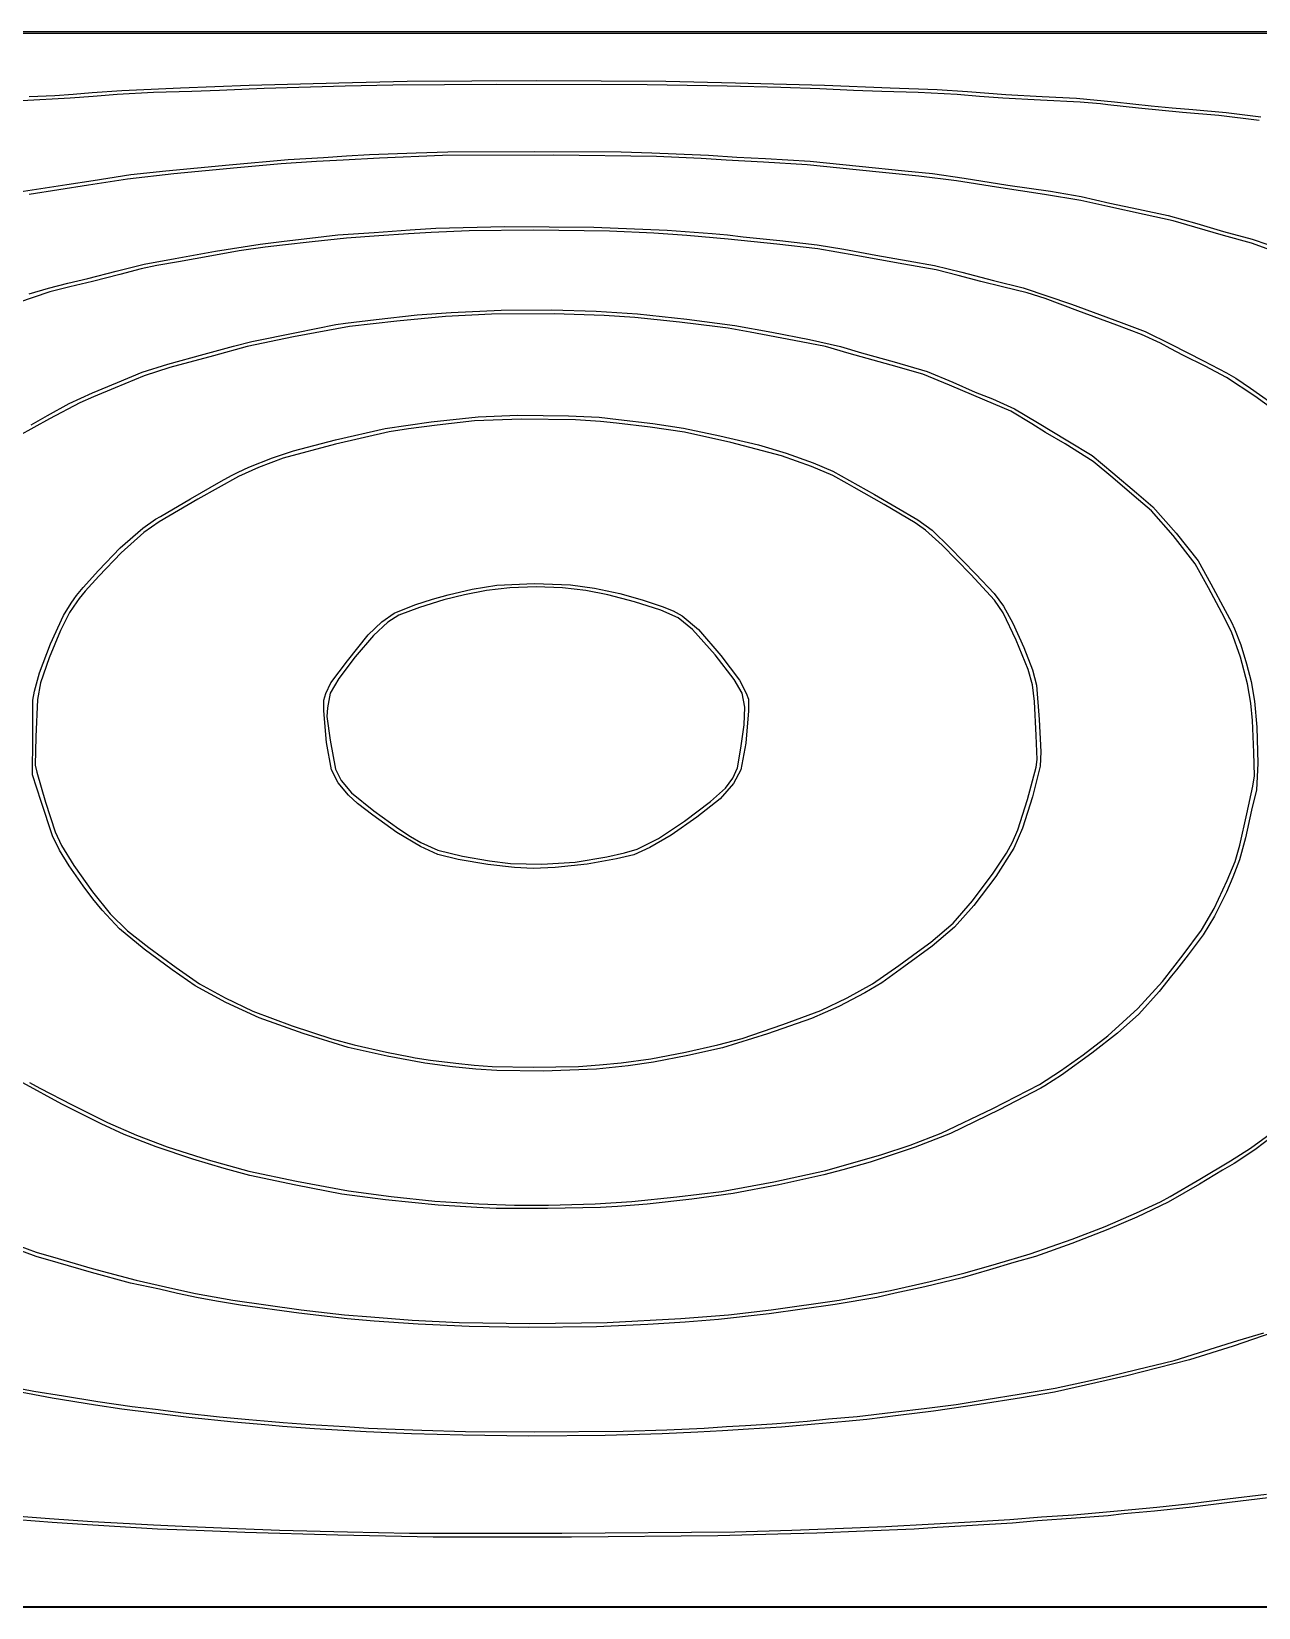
# Model space of a CAD drawing. Extents: x -92 to 302, y -47 to 344.
# Drawn here: x 42.5 to 194.6, y -47 to 148.4 of the extents above; entities that cross this region are included whole.
import ezdxf

# ---------------------------------------------------------------- set-up
doc = ezdxf.new("R2010")
doc.units = 0

msp = doc.modelspace()

# ---------------------------------------------------------------- linework, layer by layer
at = {"layer": 'Calque 1'}
for p, q in [((-91.664252, 148.373), (105.05875, 148.373)), ((105.12225, 148.119), (-91.410252, 148.119)), ((105.05875, 148.373), (301.78176, 148.373)), ((301.65476, 148.119), (105.12225, 148.119)), ((47.654752, 140.6263), (50.004252, 140.81424)), ((50.004252, 140.81424), (53.687252, 141.06955)), ((57.624272, 140.8097), (53.115772, 140.56207)), ((53.687252, 141.06955), (60.989626, 141.38814)), ((62.386773, 140.94775), (57.624272, 140.8097)), ((60.989626, 141.38814), (69.498626, 141.70462)), ((65.815773, 141.07445), (62.386773, 140.94775)), ((71.340273, 141.31898), (65.815773, 141.07445)), ((69.498626, 141.70462), (80.611253, 142.01676)), ((81.373273, 141.58513), (71.340273, 141.31898)), ((80.611253, 142.01676), (89.083148, 142.21499)), ((87.289731, 141.71335), (81.373273, 141.58513)), ((100.11673, 141.81185), (87.289731, 141.71335)), ((89.083148, 142.21499), (105.11719, 142.28279)), ((118.83827, 141.77085), (100.11673, 141.81185)), ((105.11719, 142.28279), (121.15629, 142.21479)), ((128.74427, 141.59459), (118.83827, 141.77085)), ((121.15629, 142.21479), (129.76025, 142.01847)), ((135.41177, 141.44478), (128.74427, 141.59459)), ((129.76025, 142.01847), (140.80926, 141.70387)), ((140.23778, 141.26077), (135.41177, 141.44478)), ((144.42878, 141.0741), (140.23778, 141.26077)), ((140.80926, 141.70387), (148.93726, 141.39124)), ((147.92128, 140.94355), (144.42878, 141.0741)), ((152.42978, 140.81152), (147.92128, 140.94355)), ((148.93726, 141.39124), (154.77926, 141.19301)), ((157.25578, 140.56214), (152.42978, 140.81152)), ((154.77926, 141.19301), (158.52576, 140.93522)), ((158.52576, 140.93522), (163.28826, 140.56716)), ((47.273772, 140.11361), (41.304772, 139.79759)), ((42.193752, 140.30386), (45.368752, 140.44363)), ((45.368752, 140.44363), (47.654752, 140.6263)), ((50.131272, 140.31236), (47.273772, 140.11361)), ((53.115772, 140.56207), (50.131272, 140.31236)), ((160.04978, 140.31586), (157.25578, 140.56214)), ((162.90728, 140.12016), (160.04978, 140.31586)), ((167.60628, 139.86333), (162.90728, 140.12016)), ((163.28826, 140.56716), (167.79676, 140.31082)), ((172.49578, 139.60724), (167.60628, 139.86333)), ((167.79676, 140.31082), (172.05126, 140.10989)), ((172.05126, 140.10989), (176.75026, 139.67191)), ((175.03578, 139.40717), (172.49578, 139.60724)), ((175.92478, 139.2865), (175.03578, 139.40717)), ((179.73478, 138.86061), (175.92478, 139.2865)), ((176.75026, 139.67191), (181.32226, 139.16625)), ((185.19578, 138.34099), (179.73478, 138.86061)), ((181.32226, 139.16625), (183.92576, 138.91108)), ((183.92576, 138.91108), (186.46576, 138.71572)), ((186.46576, 138.71572), (190.59326, 138.34057)), ((189.70428, 137.9498), (185.19578, 138.34099)), ((194.72078, 137.32876), (189.70428, 137.9498)), ((190.59326, 138.34057), (194.91126, 137.78613)), ((78.70625, 132.76302), (81.56375, 132.94962)), ((81.56375, 132.94962), (84.42125, 133.1301)), ((84.42125, 133.1301), (90.199751, 133.33148)), ((93.438254, 133.00411), (85.627753, 132.69513)), ((90.199751, 133.33148), (94.118963, 133.46226)), ((107.21775, 133.06011), (93.438254, 133.00411)), ((94.118963, 133.46226), (104.867707, 133.51696)), ((104.867707, 133.51696), (115.616997, 133.46146)), ((119.98125, 132.88818), (107.21775, 133.06011)), ((115.616997, 133.46146), (119.409747, 133.3306)), ((119.409747, 133.3306), (126.446287, 133.0625)), ((125.50575, 132.63007), (119.98125, 132.88818)), ((126.446287, 133.0625), (129.945627, 132.81868)), ((54.830249, 130.64614), (59.14825, 131.10276)), ((59.14825, 131.10276), (67.02225, 131.86076)), ((67.974753, 131.47362), (60.159551, 130.71977)), ((67.02225, 131.86076), (74.32475, 132.49439)), ((73.435753, 131.98154), (67.974753, 131.47362)), ((77.817253, 132.24394), (73.435753, 131.98154)), ((74.32475, 132.49439), (78.70625, 132.76302)), ((81.119253, 132.43368), (77.817253, 132.24394)), ((85.627753, 132.69513), (81.119253, 132.43368)), ((128.61725, 132.43776), (125.50575, 132.63007)), ((133.25275, 132.18476), (128.61725, 132.43776)), ((129.945627, 132.81868), (133.513587, 132.62747)), ((138.65026, 131.86614), (133.25275, 132.18476)), ((133.513587, 132.62747), (139.031257, 132.29836)), ((144.74626, 131.23817), (138.65026, 131.86614)), ((139.031257, 132.29836), (145.127257, 131.67243)), ((152.49326, 130.4615), (144.74626, 131.23817)), ((145.127257, 131.67243), (150.778757, 131.10043)), ((150.778757, 131.10043), (154.207757, 130.7716)), ((40.987249, 128.49198), (46.892749, 129.39821)), ((49.559752, 129.33132), (42.193752, 128.18692)), ((46.892749, 129.39821), (50.131249, 129.91212)), ((54.381051, 130.09249), (49.559752, 129.33132)), ((50.131249, 129.91212), (51.972749, 130.21219)), ((51.972749, 130.21219), (54.830249, 130.64614)), ((60.159551, 130.71977), (54.381051, 130.09249)), ((157.19226, 129.88043), (152.49326, 130.4615)), ((154.207757, 130.7716), (158.144757, 130.2113)), ((162.14526, 129.07438), (157.19226, 129.88043)), ((158.144757, 130.2113), (163.542257, 129.33915)), ((168.08622, 128.18616), (162.14526, 129.07438)), ((163.542257, 129.33915), (168.812757, 128.56557)), ((172.59472, 127.42344), (168.08622, 128.18616)), ((168.812757, 128.56557), (172.622757, 127.9118)), ((175.92476, 126.66758), (172.59472, 127.42344)), ((172.622757, 127.9118), (176.178757, 127.10073)), ((176.178757, 127.10073), (179.734757, 126.33616)), ((180.43326, 125.70291), (175.92476, 126.66758)), ((179.734757, 126.33616), (183.417757, 125.5564)), ((184.05276, 124.92281), (180.43326, 125.70291)), ((183.417757, 125.5564), (186.973757, 124.55974)), ((76.991777, 122.77058), (80.484277, 123.15675)), ((80.484277, 123.15675), (84.992777, 123.48038)), ((84.992777, 123.48038), (89.437777, 123.79793)), ((89.246963, 123.29195), (85.563963, 123.04137)), ((92.040964, 123.47262), (89.246963, 123.29195)), ((89.437777, 123.79793), (92.612778, 123.99007)), ((96.739964, 123.66788), (92.040964, 123.47262)), ((92.612778, 123.99007), (101.121774, 124.1949)), ((104.74096, 123.73648), (96.739964, 123.66788)), ((101.121774, 124.1949), (112.234274, 124.1309)), ((114.13896, 123.60936), (104.74096, 123.73648)), ((112.234274, 124.1309), (121.314774, 123.73743)), ((119.66346, 123.36124), (114.13896, 123.60936)), ((123.72746, 123.09718), (119.66346, 123.36124)), ((121.314774, 123.73743), (126.902774, 123.34788)), ((128.87096, 122.64331), (123.72746, 123.09718)), ((126.902774, 123.34788), (128.807774, 123.15976)), ((128.807774, 123.15976), (130.712774, 122.91997)), ((186.71976, 124.1102), (184.05276, 124.92281)), ((190.27576, 123.101), (186.71976, 124.1102)), ((186.973757, 124.55974), (190.275757, 123.60292)), ((190.275757, 123.60292), (193.831757, 122.63062)), ((193.76891, 122.14626), (190.27576, 123.101)), ((60.309367, 120.23825), (65.325868, 121.13779)), ((68.228463, 121.18053), (64.862963, 120.55468)), ((65.325868, 121.13779), (70.832277, 122.0274)), ((71.466963, 121.63691), (68.228463, 121.18053)), ((70.832277, 122.0274), (73.816777, 122.40096)), ((73.625963, 121.89063), (71.466963, 121.63691)), ((77.308963, 122.32416), (73.625963, 121.89063)), ((73.816777, 122.40096), (76.991777, 122.77058)), ((81.563463, 122.77626), (77.308963, 122.32416)), ((85.563963, 123.04137), (81.563463, 122.77626)), ((134.90346, 122.0219), (128.87096, 122.64331)), ((130.712774, 122.91997), (135.284774, 122.46206)), ((139.98347, 121.45823), (134.90346, 122.0219)), ((135.284774, 122.46206), (139.920284, 121.9536)), ((139.920284, 121.9536), (143.222284, 121.39617)), ((144.68247, 120.62096), (139.98347, 121.45823)), ((143.222284, 121.39617), (147.184644, 120.63696)), ((198.97591, 120.2397), (193.76891, 122.14626)), ((193.831757, 122.63062), (197.705257, 121.29902)), ((52.988776, 118.65911), (56.481276, 119.52537)), ((58.016797, 119.36048), (56.111797, 118.96252)), ((56.481276, 119.52537), (60.309367, 120.23825)), ((60.735463, 119.80977), (58.016797, 119.36048)), ((64.862963, 120.55468), (60.735463, 119.80977)), ((150.65147, 119.53709), (144.68247, 120.62096)), ((147.184644, 120.63696), (151.185144, 119.93516)), ((154.65197, 118.83446), (150.65147, 119.53709)), ((151.185144, 119.93516), (154.461784, 119.35451)), ((154.461784, 119.35451), (157.827284, 118.52999)), ((47.019776, 117.19509), (49.496276, 117.7733)), ((50.067462, 117.40145), (47.23421, 116.74975)), ((49.496276, 117.7733), (52.988776, 118.65911)), ((53.432962, 118.27263), (50.067462, 117.40145)), ((56.111797, 118.96252), (53.432962, 118.27263)), ((157.38247, 118.14508), (154.65197, 118.83446)), ((160.17647, 117.38279), (157.38247, 118.14508)), ((157.827284, 118.52999), (161.764284, 117.51608)), ((162.88757, 116.7429), (160.17647, 117.38279)), ((161.764284, 117.51608), (165.447284, 116.60406)), ((44.75771, 116.11856), (38.827962, 114.08779)), ((42.191069, 115.85233), (44.604069, 116.56839)), ((44.604069, 116.56839), (47.019776, 117.19509)), ((47.23421, 116.74975), (44.75771, 116.11856)), ((165.92167, 115.97944), (162.88757, 116.7429)), ((165.447284, 116.60406), (171.416284, 114.56154)), ((168.16357, 115.26271), (165.92167, 115.97944)), ((172.24147, 113.73697), (168.16357, 115.26271)), ((90.32675, 113.25248), (94.51775, 113.5684)), ((99.534304, 113.33544), (93.819304, 113.05796)), ((94.51775, 113.5684), (100.740746, 113.82796)), ((107.2813, 113.40244), (99.534304, 113.33544)), ((100.740746, 113.82796), (107.027246, 113.88696)), ((107.027246, 113.88696), (112.488246, 113.69362)), ((113.5043, 113.195), (107.2813, 113.40244)), ((112.488246, 113.69362), (117.631746, 113.375)), ((117.631746, 113.375), (123.727746, 112.73627)), ((171.416284, 114.56154), (177.575784, 112.30938)), ((177.06747, 111.97039), (172.24147, 113.73697)), ((81.915657, 111.79408), (74.994157, 110.52652)), ((75.340749, 111.08235), (80.230249, 112.04061)), ((80.230249, 112.04061), (81.436749, 112.23939)), ((81.436749, 112.23939), (85.246749, 112.68857)), ((87.786803, 112.49064), (81.915657, 111.79408)), ((85.246749, 112.68857), (90.32675, 113.25248)), ((93.819304, 113.05796), (87.786803, 112.49064)), ((117.3143, 112.93339), (113.5043, 113.195)), ((122.8388, 112.35552), (117.3143, 112.93339)), ((127.5378, 111.78384), (122.8388, 112.35552)), ((123.727746, 112.73627), (129.696746, 111.9273)), ((128.8713, 111.58827), (127.5378, 111.78384)), ((131.6018, 111.09538), (128.8713, 111.58827)), ((129.696746, 111.9273), (134.268746, 111.10652)), ((180.11547, 110.83511), (177.06747, 111.97039)), ((177.575784, 112.30938), (180.560284, 111.18572)), ((67.530249, 109.37888), (69.816249, 109.9431)), ((74.994157, 110.52652), (69.244803, 109.32634)), ((69.816249, 109.9431), (75.340749, 111.08235)), ((137.05905, 110.08743), (131.6018, 111.09538)), ((134.268746, 111.10652), (138.967756, 110.21285)), ((140.93255, 109.31905), (137.05905, 110.08743)), ((138.967756, 110.21285), (142.777756, 109.32445)), ((182.46497, 109.75926), (180.11547, 110.83511)), ((180.560284, 111.18572), (183.735284, 109.63906)), ((183.67147, 109.10304), (182.46497, 109.75926)), ((183.735284, 109.63906), (187.799284, 107.55192)), ((59.402249, 107.1554), (63.910749, 108.37996)), ((65.053803, 108.18559), (59.656303, 106.71791)), ((63.910749, 108.37996), (67.530249, 109.37888)), ((69.244803, 109.32634), (65.053803, 108.18559)), ((143.85731, 108.47852), (140.93255, 109.31905)), ((142.777756, 109.32445), (145.381256, 108.5571)), ((149.06431, 107.03228), (143.85731, 108.47852)), ((145.381256, 108.5571), (149.445256, 107.42776)), ((185.32247, 108.22894), (183.67147, 109.10304)), ((187.98947, 106.90018), (185.32247, 108.22894)), ((187.799284, 107.55192), (190.656784, 106.0814)), ((56.481302, 105.70829), (52.861802, 104.20721)), ((53.179248, 104.87318), (56.227248, 106.13874)), ((56.227248, 106.13874), (59.402249, 107.1554)), ((59.656303, 106.71791), (56.481302, 105.70829)), ((153.00131, 105.88936), (149.06431, 107.03228)), ((149.445256, 107.42776), (153.530626, 106.22652)), ((156.30331, 104.52717), (153.00131, 105.88936)), ((153.530626, 106.22652), (156.705626, 104.89694)), ((190.65647, 105.50671), (187.98947, 106.90018)), ((194.14897, 103.184), (190.65647, 105.50671)), ((190.656784, 106.0814), (191.799784, 105.41484)), ((47.146748, 102.25199), (50.067748, 103.57553)), ((50.067748, 103.57553), (53.179248, 104.87318)), ((52.861802, 104.20721), (50.194802, 103.10005)), ((160.68481, 102.69227), (156.30331, 104.52717)), ((156.705626, 104.89694), (159.478256, 103.69103)), ((159.478256, 103.69103), (161.637256, 102.8409)), ((191.799784, 105.41484), (193.615274, 104.15349)), ((193.615274, 104.15349), (197.393874, 101.52223)), ((44.479748, 100.79161), (47.146748, 102.25199)), ((48.480302, 102.36836), (44.733802, 100.37303)), ((50.194802, 103.10005), (48.480302, 102.36836)), ((163.89774, 101.30403), (160.68481, 102.69227)), ((161.637256, 102.8409), (164.365996, 101.61243)), ((164.365996, 101.61243), (167.211206, 99.89966)), ((196.56197, 101.44999), (194.14897, 103.184)), ((44.733802, 100.37303), (40.860302, 98.21578)), ((42.447748, 99.63787), (44.479748, 100.79161)), ((86.326329, 99.16282), (92.04133, 99.98456)), ((92.04133, 99.98456), (97.88333, 100.60932)), ((97.438754, 100.11566), (92.803254, 99.5998)), ((103.21725, 100.32543), (97.438754, 100.11566)), ((97.88333, 100.60932), (102.772826, 100.8223)), ((102.772826, 100.8223), (109.059326, 100.7589)), ((109.94825, 100.25433), (103.21725, 100.32543)), ((109.059326, 100.7589), (112.869326, 100.55572)), ((113.05975, 100.05016), (109.94825, 100.25433)), ((112.869326, 100.55572), (115.282326, 100.29925)), ((115.02825, 99.85071), (113.05975, 100.05016)), ((119.21925, 99.33875), (115.02825, 99.85071)), ((115.282326, 100.29925), (119.536826, 99.7867)), ((119.536826, 99.7867), (123.346826, 99.2157)), ((166.50124, 99.76359), (163.89774, 101.30403)), ((168.2016, 98.65714), (166.50124, 99.76359)), ((167.211206, 99.89966), (171.000726, 97.62765)), ((74.965238, 96.42269), (80.172238, 97.75649)), ((86.834253, 98.7579), (80.166753, 97.24939)), ((80.172238, 97.75649), (86.326329, 99.16282)), ((89.247253, 99.14997), (86.834253, 98.7579)), ((92.803254, 99.5998), (89.247253, 99.14997)), ((123.47064, 98.70439), (119.21925, 99.33875)), ((123.346826, 99.2157), (127.855326, 98.25776)), ((129.18564, 97.4496), (123.47064, 98.70439)), ((127.855326, 98.25776), (132.617826, 97.12948)), ((170.63865, 97.28108), (168.2016, 98.65714)), ((72.356329, 95.52158), (74.965238, 96.42269)), ((80.166753, 97.24939), (73.689753, 95.47529)), ((135.47525, 95.7926), (129.18564, 97.4496)), ((132.617826, 97.12948), (136.052726, 96.13105)), ((139.22176, 94.45545), (135.47525, 95.7926)), ((136.052726, 96.13105), (139.398376, 94.91649)), ((174.10735, 95.09738), (170.63865, 97.28108)), ((171.000726, 97.62765), (173.997506, 95.82792)), ((173.997506, 95.82792), (176.559756, 93.69609)), ((67.276329, 93.33079), (68.101829, 93.76232)), ((68.101829, 93.76232), (69.435329, 94.37667)), ((70.641753, 94.33567), (68.165253, 93.22026)), ((69.435329, 94.37667), (72.356329, 95.52158)), ((73.689753, 95.47529), (70.641753, 94.33567)), ((141.85502, 93.33197), (139.22176, 94.45545)), ((139.398376, 94.91649), (141.835066, 93.88539)), ((141.835066, 93.88539), (146.998416, 91.00588)), ((176.55981, 93.05309), (174.10735, 95.09738)), ((62.196329, 90.46354), (66.006329, 92.64727)), ((68.165253, 93.22026), (63.136315, 90.43208)), ((66.006329, 92.64727), (67.276329, 93.33079)), ((143.61425, 92.3686), (141.85502, 93.33197)), ((144.49706, 91.858), (143.61425, 92.3686)), ((148.19883, 89.74891), (144.49706, 91.858)), ((176.559756, 93.69609), (179.504256, 91.18723)), ((179.22681, 90.76648), (176.55981, 93.05309)), ((63.136315, 90.43208), (58.310315, 87.59664)), ((58.490446, 88.28407), (62.196329, 90.46354)), ((146.998416, 91.00588), (152.366336, 87.85897)), ((181.34811, 88.97519), (179.22681, 90.76648)), ((179.504256, 91.18723), (181.524456, 89.47767)), ((56.312698, 86.81952), (57.877316, 87.921)), ((57.877316, 87.921), (58.490446, 88.28407)), ((152.05876, 87.46291), (148.19883, 89.74891)), ((184.05672, 85.89334), (181.34811, 88.97519)), ((181.524456, 89.47767), (184.428536, 86.20648)), ((53.491586, 84.37477), (56.312698, 86.81952)), ((56.417752, 86.28832), (53.618381, 83.74047)), ((58.310315, 87.59664), (56.417752, 86.28832)), ((152.34224, 87.286), (152.05876, 87.46291)), ((153.34824, 86.58415), (152.34224, 87.286)), ((152.366336, 87.85897), (154.144336, 86.58652)), ((155.41807, 84.7109), (153.34824, 86.58415)), ((154.144336, 86.58652), (156.364146, 84.43662)), ((184.428536, 86.20648), (187.129296, 82.7569)), ((50.806793, 81.571), (53.491586, 84.37477)), ((158.93751, 81.09135), (155.41807, 84.7109)), ((156.364146, 84.43662), (159.557796, 81.12654)), ((186.76893, 82.40084), (184.05672, 85.89334)), ((53.618381, 83.74047), (50.824381, 80.86918)), ((188.40997, 79.43686), (186.76893, 82.40084)), ((187.129296, 82.7569), (188.700626, 79.8994)), ((48.907036, 79.46472), (50.806793, 81.571)), ((50.824381, 80.86918), (49.147002, 79.00816)), ((161.89607, 77.88174), (158.93751, 81.09135)), ((159.557796, 81.12654), (161.850656, 78.7086)), ((47.781828, 78.07009), (48.067578, 78.4795)), ((48.067578, 78.4795), (48.907036, 79.46472)), ((49.147002, 79.00816), (48.416752, 78.08522)), ((92.192971, 78.01804), (94.161471, 78.57464)), ((96.168724, 78.5727), (93.628724, 77.93211)), ((94.161471, 78.57464), (97.123448, 79.27038)), ((98.899224, 79.08501), (96.168724, 78.5727)), ((97.123448, 79.27038), (100.171446, 79.73654)), ((101.80692, 79.40668), (98.899224, 79.08501)), ((100.171446, 79.73654), (104.868226, 79.95714)), ((105.05872, 79.539), (101.80692, 79.40668)), ((104.868226, 79.95714), (109.313226, 79.80445)), ((108.31053, 79.40668), (105.05872, 79.539)), ((111.21822, 79.08501), (108.31053, 79.40668)), ((109.313226, 79.80445), (112.278886, 79.39732)), ((113.94872, 78.57291), (111.21822, 79.08501)), ((112.278886, 79.39732), (115.451666, 78.7049)), ((117.25072, 77.69496), (113.94872, 78.57291)), ((115.451666, 78.7049), (118.201006, 77.93765)), ((161.850656, 78.7086), (163.012856, 77.15834)), ((190.07383, 76.32536), (188.40997, 79.43686)), ((188.700626, 79.8994), (190.488416, 76.59412)), ((47.227704, 76.37993), (46.078289, 74.11744)), ((46.461723, 76.00865), (47.40564, 77.5313)), ((48.118959, 77.68279), (47.227704, 76.37993)), ((47.40564, 77.5313), (47.781828, 78.07009)), ((48.416752, 78.08522), (48.118959, 77.68279)), ((85.92777, 75.20711), (87.461309, 76.29038)), ((87.461309, 76.29038), (90.041687, 77.31126)), ((90.580724, 76.97482), (88.038854, 76.04508)), ((90.041687, 77.31126), (92.192971, 78.01804)), ((93.628724, 77.93211), (90.580724, 76.97482)), ((120.51271, 76.64539), (117.25072, 77.69496)), ((118.201006, 77.93765), (120.707016, 77.10199)), ((122.65891, 75.71776), (120.51271, 76.64539)), ((120.707016, 77.10199), (122.068476, 76.555795)), ((122.068476, 76.555795), (123.183516, 75.94309)), ((162.96229, 76.32939), (161.89607, 77.88174)), ((164.58821, 72.935), (162.96229, 76.32939)), ((163.012856, 77.15834), (164.181716, 75.04178)), ((191.27674, 73.98545), (190.07383, 76.32536)), ((190.488416, 76.59412), (191.291756, 75.14933)), ((44.869147, 72.49504), (46.461723, 76.00865)), ((84.252154, 73.58379), (85.92777, 75.20711)), ((86.686206, 75.16921), (84.910075, 73.5294)), ((88.038854, 76.04508), (86.686206, 75.16921)), ((124.46468, 74.2685), (122.65891, 75.71776)), ((123.183516, 75.94309), (125.192486, 74.27439)), ((127.24632, 71.12379), (124.46468, 74.2685)), ((125.192486, 74.27439), (127.961736, 71.03)), ((164.181716, 75.04178), (165.516916, 72.03182)), ((191.291756, 75.14933), (191.661846, 74.33359)), ((191.661846, 74.33359), (192.419136, 72.34938)), ((43.468133, 68.88417), (44.869147, 72.49504)), ((46.078289, 74.11744), (44.694315, 70.75859)), ((81.676483, 70.395), (84.252154, 73.58379)), ((84.910075, 73.5294), (82.643223, 70.85577)), ((166.07396, 69.3155), (164.58821, 72.935)), ((192.37769, 70.81082), (191.27674, 73.98545)), ((192.419136, 72.34938), (193.117486, 70.01398)), ((44.694315, 70.75859), (43.608743, 67.66453)), ((79.618943, 67.64275), (81.676483, 70.395)), ((82.643223, 70.85577), (80.588822, 68.16518)), ((129.63118, 68.04272), (127.24632, 71.12379)), ((127.961736, 71.03), (130.278946, 67.95933)), ((165.516916, 72.03182), (166.604826, 69.26382)), ((193.25923, 67.53787), (192.37769, 70.81082)), ((42.870309, 66.61928), (43.468133, 68.88417)), ((166.60353, 67.4105), (166.07396, 69.3155)), ((166.604826, 69.26382), (167.107406, 67.34704)), ((193.117486, 70.01398), (193.697656, 67.79658)), ((42.648652, 65.5055), (42.870309, 66.61928)), ((43.608743, 67.66453), (43.223787, 65.56903)), ((79.008513, 66.30925), (79.618943, 67.64275)), ((80.588822, 68.16518), (79.526902, 66.36335)), ((130.59035, 66.36144), (129.63118, 68.04272)), ((130.278946, 67.95933), (131.112096, 66.37183)), ((166.84767, 65.315), (166.60353, 67.4105)), ((167.107406, 67.34704), (167.416876, 63.09254)), ((193.68806, 65.1245), (193.25923, 67.53787)), ((193.697656, 67.79658), (194.144226, 65.38358)), ((42.643452, 60.87), (42.648652, 65.5055)), ((43.223787, 65.56903), (43.029486, 60.95842)), ((78.725763, 64.172), (78.729863, 65.5055)), ((78.729863, 65.5055), (79.008513, 66.30925)), ((79.18671, 64.553), (79.12404, 63.4735)), ((79.526902, 66.36335), (79.18671, 64.553)), ((130.93247, 64.61533), (130.59035, 66.36144)), ((130.84637, 62.45633), (130.93247, 64.61533)), ((131.112096, 66.37183), (131.377036, 65.6325)), ((131.377036, 65.6325), (131.388536, 64.172)), ((167.04588, 61.124), (166.84767, 65.315)), ((193.88688, 62.9655), (193.68806, 65.1245)), ((194.144226, 65.38358), (194.419236, 62.13998)), ((79.07662, 60.235), (78.725763, 64.172)), ((79.12404, 63.4735), (79.525185, 60.56172)), ((131.388536, 64.172), (131.043196, 60.1715)), ((167.416876, 63.09254), (167.615376, 59.09204)), ((194.03339, 59.0285), (193.88688, 62.9655)), ((42.638252, 56.2345), (42.643452, 60.87)), ((43.029486, 60.95842), (42.962586, 57.42732)), ((79.525185, 60.56172), (80.173328, 56.94719)), ((130.45569, 59.5365), (130.84637, 62.45633)), ((167.1894, 58.1395), (167.04588, 61.124)), ((194.419236, 62.13998), (194.519756, 57.63148)), ((79.683922, 56.8695), (79.07662, 60.235)), ((130.02502, 57.1235), (130.45569, 59.5365)), ((131.043196, 60.1715), (130.439156, 56.8695)), ((167.615376, 59.09204), (167.554176, 57.32519)), ((194.11359, 56.1075), (194.03339, 59.0285)), ((42.962586, 57.42732), (43.157739, 56.57692)), ((80.497098, 55.26326), (79.683922, 56.8695)), ((80.173328, 56.94719), (80.883208, 55.54097)), ((129.43103, 55.8535), (130.02502, 57.1235)), ((130.439156, 56.8695), (129.541526, 55.155)), ((165.9662, 53.1865), (167.05049, 57.187)), ((167.554176, 57.32519), (166.585396, 53.51519)), ((167.05049, 57.187), (167.1894, 58.1395)), ((194.519756, 57.63148), (194.357666, 54.39298)), ((43.678483, 52.9325), (42.638252, 56.2345)), ((43.157739, 56.57692), (44.23313, 52.86088)), ((81.787104, 53.72027), (80.497098, 55.26326)), ((80.883208, 55.54097), (82.185158, 54.02649)), ((129.541526, 55.155), (127.865186, 53.28384)), ((128.52101, 54.60957), (129.43103, 55.8535)), ((193.19463, 51.42695), (193.90682, 54.85595)), ((193.90682, 54.85595), (194.11359, 56.1075)), ((45.110496, 48.68437), (43.678483, 52.9325)), ((44.23313, 52.86088), (45.443496, 49.17788)), ((82.897253, 52.71067), (81.787104, 53.72027)), ((82.185158, 54.02649), (84.929225, 51.79194)), ((123.4655, 50.51778), (126.68671, 52.93843)), ((127.865186, 53.28384), (124.997746, 51.01184)), ((126.68671, 52.93843), (128.52101, 54.60957)), ((164.7713, 49.44), (165.9662, 53.1865)), ((166.585396, 53.51519), (165.359616, 49.63054)), ((194.357666, 54.39298), (193.767416, 51.85298)), ((84.802253, 51.25851), (82.897253, 52.71067)), ((87.804295, 49.09473), (84.802253, 51.25851)), ((84.929225, 51.79194), (88.040725, 49.55494)), ((124.997746, 51.01184), (121.822746, 48.77328)), ((192.28985, 47.535), (193.19463, 51.42695)), ((193.767416, 51.85298), (193.006686, 48.42398)), ((45.443496, 49.17788), (46.229706, 47.47153)), ((90.725295, 47.34398), (87.804295, 49.09473)), ((88.040725, 49.55494), (89.501225, 48.58584)), ((120.22923, 48.35398), (123.4655, 50.51778)), ((164.12742, 47.916), (164.7713, 49.44)), ((165.359616, 49.63054), (164.281186, 47.15404)), ((45.964686, 46.90637), (45.110496, 48.68437)), ((47.179786, 44.95048), (45.964686, 46.90637)), ((46.229706, 47.47153), (47.757112, 44.99503)), ((89.501225, 48.58584), (90.771226, 47.86953)), ((92.856867, 46.37617), (90.725295, 47.34398)), ((90.771226, 47.86953), (92.866726, 46.92125)), ((92.866726, 46.92125), (95.914726, 46.15423)), ((116.018331, 46.559527), (117.59326, 47.04993)), ((119.155746, 47.22152), (117.187246, 46.34905)), ((117.59326, 47.04993), (120.22923, 48.35398)), ((121.822746, 48.77328), (119.155746, 47.22152)), ((164.281186, 47.15404), (162.056906, 43.66154)), ((163.3985, 46.519), (164.12742, 47.916)), ((191.7251, 45.503), (192.28985, 47.535)), ((193.006686, 48.42398), (192.282526, 45.69422)), ((48.907915, 42.47398), (47.179786, 44.95048)), ((47.757112, 44.99503), (50.067044, 41.75653)), ((95.396867, 45.76313), (92.856867, 46.37617)), ((99.089754, 45.12371), (95.396867, 45.76313)), ((95.914726, 46.15423), (99.280226, 45.57271)), ((102.39175, 44.75404), (99.089754, 45.12371)), ((99.280226, 45.57271), (101.883722, 45.25448)), ((101.883722, 45.25448), (105.757222, 45.19158)), ((105.757222, 45.19158), (109.884722, 45.43426)), ((111.408746, 45.18047), (107.408246, 44.7457)), ((109.884722, 45.43426), (109.88475, 45.43425)), ((109.88475, 45.43425), (113.82175, 46.0875)), ((115.028246, 45.8153), (111.408746, 45.18047)), ((113.82175, 46.0875), (116.018331, 46.559527)), ((117.187246, 46.34905), (115.028246, 45.8153)), ((161.72086, 44.0425), (163.3985, 46.519)), ((190.71613, 43.1535), (191.7251, 45.503)), ((192.282526, 45.69422), (191.656376, 44.1086)), ((104.677746, 44.6341), (102.391746, 44.75404)), ((102.391746, 44.75404), (102.39175, 44.75404)), ((107.408246, 44.7457), (104.677746, 44.6341)), ((159.17879, 40.6135), (161.72086, 44.0425)), ((162.056906, 43.66154), (159.346476, 40.04204)), ((189.11217, 39.661), (190.71613, 43.1535)), ((191.418756, 43.56574), (190.649046, 41.72236)), ((191.656376, 44.1086), (191.418756, 43.56574)), ((50.09146, 40.8675), (48.907915, 42.47398)), ((50.067044, 41.75653), (52.25433, 39.02232)), ((190.649046, 41.72236), (189.168796, 38.70848)), ((51.248979, 39.4705), (50.09146, 40.8675)), ((53.38732, 37.17959), (51.248979, 39.4705)), ((156.76052, 37.8801), (159.17879, 40.6135)), ((159.346476, 40.04204), (156.921816, 37.36836)), ((187.53837, 36.994), (189.11217, 39.661)), ((52.25433, 39.02232), (54.39763, 36.91329)), ((56.481252, 34.64879), (53.38732, 37.17959)), ((154.00917, 35.51732), (156.76052, 37.8801)), ((156.921816, 37.36836), (154.144316, 35.02726)), ((189.168796, 38.70848), (187.752296, 36.42248)), ((54.39763, 36.91329), (57.05275, 34.83375)), ((152.35817, 34.31372), (154.00917, 35.51732)), ((185.2658, 33.946), (187.53837, 36.994)), ((187.752296, 36.42248), (185.909466, 33.94598)), ((59.930349, 32.09653), (56.481252, 34.64879)), ((57.05275, 34.83375), (60.418251, 32.35969)), ((150.01676, 32.60046), (152.35817, 34.31372)), ((154.144316, 35.02726), (150.651906, 32.43044)), ((182.69948, 30.644), (185.2658, 33.946)), ((185.909466, 33.94598), (184.444426, 32.08998)), ((62.80389, 30.09263), (59.930349, 32.09653)), ((60.418251, 32.35969), (63.339251, 30.33052)), ((146.77826, 30.32369), (150.01676, 32.60046)), ((150.651906, 32.43044), (147.921406, 30.46302)), ((183.835826, 31.32798), (182.303626, 29.37398)), ((184.444426, 32.08998), (183.835826, 31.32798)), ((66.593794, 28.01083), (62.80389, 30.09263)), ((63.339251, 30.33052), (66.514251, 28.60557)), ((143.60326, 28.59715), (146.77826, 30.32369)), ((147.921406, 30.46302), (145.825816, 29.21464)), ((179.67926, 27.2755), (182.69948, 30.644)), ((182.303626, 29.37398), (179.790056, 26.59177)), ((66.514251, 28.60557), (69.943251, 26.95044)), ((70.705253, 26.11633), (66.593794, 28.01083)), ((142.587316, 27.53562), (139.221816, 26.0351)), ((140.36476, 27.01693), (143.60326, 28.59715)), ((145.825816, 29.21464), (142.587316, 27.53562)), ((69.943251, 26.95044), (74.832751, 25.15473)), ((76.166253, 24.18606), (70.705253, 26.11633)), ((139.221816, 26.0351), (133.760806, 24.12623)), ((135.66575, 25.28924), (140.36476, 27.01693)), ((175.92476, 23.90188), (179.67926, 27.2755)), ((179.790056, 26.59177), (177.131256, 24.23299)), ((74.832751, 25.15473), (79.722251, 23.51648)), ((81.754253, 22.46331), (76.166253, 24.18606)), ((79.722251, 23.51648), (82.516251, 22.77231)), ((127.60125, 22.77191), (130.58575, 23.58157)), ((133.760806, 24.12623), (128.172806, 22.40632)), ((130.58575, 23.58157), (135.66575, 25.28924)), ((172.87676, 21.54669), (175.92476, 23.90188)), ((177.131256, 24.23299), (173.956256, 21.73253)), ((86.580253, 21.39094), (81.754253, 22.46331)), ((82.516251, 22.77231), (86.516751, 21.89296)), ((86.516751, 21.89296), (89.501251, 21.29858)), ((119.28275, 21.06327), (123.60075, 21.89151)), ((123.60075, 21.89151), (127.60125, 22.77191)), ((128.172806, 22.40632), (123.854806, 21.45148)), ((170.08276, 19.56919), (172.87676, 21.54669)), ((173.956256, 21.73253), (170.190626, 19.04306)), ((91.279254, 20.49904), (86.580253, 21.39094)), ((89.501251, 21.29858), (90.07403, 21.18131)), ((90.07403, 21.18131), (91.97903, 20.88018)), ((94.708254, 20.04966), (91.279254, 20.49904)), ((91.97903, 20.88018), (95.089252, 20.49244)), ((97.565754, 19.77768), (94.708254, 20.04966)), ((95.089252, 20.49244), (97.375252, 20.28178)), ((97.375252, 20.28178), (99.597752, 20.10516)), ((100.16925, 19.5922), (97.565754, 19.77768)), ((99.597752, 20.10516), (104.677748, 19.99562)), ((100.169306, 19.59219), (100.16925, 19.5922)), ((105.947806, 19.53379), (100.169306, 19.59219)), ((104.677748, 19.99562), (110.329248, 20.10052)), ((112.551806, 19.77927), (105.947806, 19.53379)), ((110.329248, 20.10052), (110.32925, 20.10049)), ((110.32925, 20.10049), (112.93275, 20.29385)), ((116.488806, 20.17214), (112.551806, 19.77927)), ((112.93275, 20.29385), (115.59975, 20.55905)), ((115.59975, 20.55905), (119.28275, 21.06327)), ((119.600306, 20.62189), (116.488806, 20.17214)), ((123.854806, 21.45148), (119.600306, 20.62189)), ((167.47926, 17.8818), (170.08276, 19.56919)), ((46.255754, 15.43417), (41.442311, 18.05307)), ((42.262466, 18.10768), (43.527302, 17.39322)), ((161.70076, 14.901), (167.47926, 17.8818)), ((168.114736, 17.68998), (167.650386, 17.42219)), ((170.190626, 19.04306), (168.114736, 17.68998)), ((43.527302, 17.39322), (47.527802, 15.33326)), ((167.650386, 17.42219), (162.487286, 14.74238)), ((51.116506, 12.98272), (46.255754, 15.43417)), ((47.527802, 15.33326), (51.899575, 13.15178)), ((155.28755, 11.85063), (161.70076, 14.901)), ((162.487286, 14.74238), (156.430256, 11.78874)), ((53.986244, 11.66513), (51.116506, 12.98272)), ((51.899575, 13.15178), (55.519075, 11.59461)), ((151.41405, 10.35761), (155.28755, 11.85063)), ((156.430256, 11.78874), (152.048756, 10.09535)), ((193.64126, 9.99147), (196.05426, 11.76899)), ((197.768774, 12.48886), (194.149274, 9.75129)), ((57.95399, 10.12872), (53.986244, 11.66513)), ((55.519075, 11.59461), (59.330601, 10.13624)), ((62.513753, 8.59113), (57.95399, 10.12872)), ((59.330601, 10.13624), (64.410602, 8.53192)), ((152.048756, 10.09535), (146.460756, 8.23393)), ((147.92126, 9.18197), (151.41405, 10.35761)), ((191.16476, 8.41596), (193.64126, 9.99147)), ((66.387253, 7.4659), (62.513753, 8.59113)), ((64.410602, 8.53192), (69.435303, 7.1323)), ((140.96106, 7.19971), (144.61926, 8.22683)), ((146.460756, 8.23393), (143.095256, 7.27315)), ((144.61926, 8.22683), (147.92126, 9.18197)), ((187.35476, 6.12722), (191.16476, 8.41596)), ((191.609274, 8.09361), (190.148774, 7.26814)), ((194.149274, 9.75129), (191.609274, 8.09361)), ((69.562253, 6.59458), (66.387253, 7.4659)), ((69.435303, 7.1323), (75.340803, 5.86711)), ((75.277253, 5.38648), (69.562253, 6.59458)), ((75.340803, 5.86711), (81.817803, 4.67178)), ((134.54756, 5.82263), (140.96106, 7.19971)), ((140.745756, 6.65133), (135.157746, 5.45017)), ((143.095256, 7.27315), (140.745756, 6.65133)), ((183.67176, 3.98101), (187.35476, 6.12722)), ((190.148774, 7.26814), (187.291274, 5.50912)), ((80.992253, 4.29146), (75.277253, 5.38648)), ((86.389753, 3.58569), (80.992253, 4.29146)), ((81.817803, 4.67178), (87.096003, 3.9777)), ((87.096003, 3.9777), (92.493503, 3.40914)), ((116.93325, 3.34641), (122.52125, 3.92283)), ((122.52125, 3.92283), (128.04575, 4.61961)), ((129.506246, 4.36115), (124.362746, 3.66072)), ((128.04575, 4.61961), (134.54756, 5.82263)), ((135.157746, 5.45017), (129.506246, 4.36115)), ((182.46526, 3.34292), (183.67176, 3.98101)), ((187.291274, 5.50912), (183.417774, 3.28492)), ((92.930254, 2.89832), (86.389753, 3.58569)), ((92.493503, 3.40914), (97.946804, 3.08696)), ((97.692754, 2.62904), (92.930254, 2.89832)), ((100.10575, 2.48078), (97.692754, 2.62904)), ((97.946804, 3.08696), (102.3918, 2.91438)), ((106.455746, 2.49048), (100.105746, 2.48048)), ((100.105746, 2.48048), (100.10575, 2.48078)), ((102.3918, 2.91438), (106.5828, 2.92338)), ((113.059746, 2.62196), (106.455746, 2.49048)), ((106.5828, 2.92338), (112.3613, 3.0916)), ((112.36125, 3.09122), (116.93325, 3.34641)), ((112.3613, 3.0916), (112.36125, 3.09122)), ((115.155246, 2.76477), (113.059746, 2.62196)), ((118.838246, 3.03336), (115.155246, 2.76477)), ((124.362746, 3.66072), (118.838246, 3.03336)), ((179.48076, 1.94339), (182.46526, 3.34292)), ((183.417774, 3.28492), (179.544274, 1.43229)), ((171.51159, -1.28799), (175.60726, 0.28285)), ((175.60726, 0.28285), (179.48076, 1.94339)), ((179.544274, 1.43229), (175.924774, -0.11661)), ((43.082752, -3.43275), (38.193252, -1.65717)), ((38.573958, -1.26962), (43.082458, -2.9218)), ((166.30459, -3.12824), (171.51159, -1.28799)), ((171.483214, -1.82657), (166.974714, -3.4554)), ((175.924774, -0.11661), (171.483214, -1.82657)), ((43.082458, -2.9218), (45.812958, -3.7124)), ((45.813252, -4.22095), (43.082752, -3.43275)), ((45.812958, -3.7124), (50.00316, -4.94184)), ((162.14526, -4.35336), (166.30459, -3.12824)), ((166.974714, -3.4554), (164.304274, -4.21627)), ((49.940752, -5.43076), (45.813252, -4.22095)), ((54.766752, -6.74282), (49.940752, -5.43076)), ((50.00316, -4.94184), (55.46416, -6.39078)), ((153.93042, -6.56103), (158.24842, -5.4943)), ((161.256274, -5.10804), (157.890774, -6.10936)), ((158.24842, -5.4943), (162.14526, -4.35336)), ((164.304274, -4.21627), (161.256274, -5.10804)), ((58.386253, -7.51879), (54.766752, -6.74282)), ((55.46416, -6.39078), (60.036959, -7.40006)), ((60.608753, -8.02986), (58.386253, -7.51879)), ((60.036959, -7.40006), (62.830959, -8.03487)), ((142.65076, -8.84845), (149.00076, -7.6483)), ((149.00076, -7.6483), (153.93042, -6.56103)), ((153.255274, -7.19425), (149.572274, -8.01579)), ((157.890774, -6.10936), (153.255274, -7.19425)), ((63.148753, -8.58497), (60.608753, -8.02986)), ((62.830959, -8.03487), (67.466459, -8.85064)), ((65.688753, -9.04117), (63.148753, -8.58497)), ((68.419253, -9.49146), (65.688753, -9.04117)), ((67.466459, -8.85064), (75.911959, -10.04458)), ((75.658253, -10.4917), (68.419253, -9.49146)), ((142.142774, -9.41734), (133.951264, -10.55748)), ((134.20525, -10.04734), (142.65076, -8.84845)), ((147.286274, -8.5223), (142.142774, -9.41734)), ((149.572274, -8.01579), (147.286274, -8.5223)), ((81.627253, -11.19683), (75.658253, -10.4917)), ((75.911959, -10.04458), (81.309459, -10.68393)), ((81.309459, -10.68393), (84.547959, -10.94516)), ((84.992753, -11.4604), (81.627253, -11.19683)), ((84.547959, -10.94516), (89.691459, -11.32936)), ((90.453754, -11.84127), (84.992753, -11.4604)), ((89.691459, -11.32936), (95.53346, -11.63222)), ((95.53346, -11.63222), (104.296456, -11.75411)), ((104.296456, -11.75411), (113.884956, -11.64511)), ((113.884956, -11.64511), (113.88525, -11.64511)), ((113.88525, -11.64511), (122.98547, -11.13654)), ((123.537264, -11.57948), (118.901764, -11.89813)), ((122.98547, -11.13654), (128.89097, -10.68334)), ((127.664764, -11.25793), (123.537264, -11.57948)), ((133.951264, -10.55748), (127.664764, -11.25793)), ((128.89097, -10.68334), (134.20525, -10.04734)), ((96.740254, -12.13938), (90.453754, -11.84127)), ((96.740268, -12.13939), (96.740254, -12.13938)), ((104.169764, -12.26231), (96.740268, -12.13939)), ((112.551764, -12.15516), (104.169764, -12.26231)), ((118.901764, -11.89813), (112.551764, -12.15516)), ((197.578257, -12.47447), (191.482257, -14.56713)), ((192.04728, -13.86612), (195.27931, -12.89569)), ((184.17976, -16.34369), (187.16426, -15.41146)), ((191.482257, -14.56713), (186.084757, -16.27593)), ((187.16426, -15.41146), (192.04728, -13.86612)), ((175.98826, -18.30893), (179.54426, -17.478)), ((186.084757, -16.27593), (178.288757, -18.26136)), ((179.54426, -17.478), (184.17976, -16.34369)), ((38.286726, -19.27049), (42.795226, -20.1553)), ((178.288757, -18.26136), (169.335257, -20.27495)), ((169.39468, -19.76925), (173.77618, -18.8183)), ((173.77618, -18.8183), (175.98826, -18.30893)), ((45.051252, -20.9907), (37.748752, -19.64715)), ((42.795226, -20.1553), (46.448256, -20.72396)), ((50.448752, -21.86828), (45.051252, -20.9907)), ((46.448256, -20.72396), (50.702756, -21.42232)), ((50.702756, -21.42232), (54.957256, -22.04742)), ((157.12876, -21.79788), (160.87526, -21.16995)), ((165.256757, -20.97602), (159.982867, -21.80782)), ((160.87526, -21.16995), (164.93926, -20.53396)), ((164.93926, -20.53396), (169.39468, -19.76925)), ((169.335257, -20.27495), (165.256757, -20.97602)), ((53.687252, -22.37099), (50.448752, -21.86828)), ((57.370252, -22.8153), (53.687252, -22.37099)), ((54.957256, -22.04742), (57.878257, -22.37832)), ((62.005753, -23.39135), (57.370252, -22.8153)), ((57.878257, -22.37832), (61.307257, -22.82003)), ((61.307257, -22.82003), (65.815757, -23.32901)), ((67.593753, -23.96875), (62.005753, -23.39135)), ((65.815757, -23.32901), (69.435257, -23.65188)), ((141.31726, -23.5922), (144.87326, -23.26562)), ((144.87326, -23.26562), (149.31826, -22.75515)), ((149.953257, -23.14144), (146.079757, -23.64039)), ((149.31826, -22.75515), (153.50926, -22.24944)), ((154.331367, -22.62977), (149.953257, -23.14144)), ((153.50926, -22.24944), (157.12876, -21.79788)), ((159.982867, -21.80782), (154.331367, -22.62977)), ((71.911753, -24.34923), (67.593753, -23.96875)), ((69.435257, -23.65188), (72.292757, -23.90864)), ((73.626253, -24.53781), (71.911753, -24.34923)), ((72.292757, -23.90864), (73.689757, -24.04086)), ((77.563253, -24.79138), (73.626253, -24.53781)), ((73.689757, -24.04086), (77.055257, -24.27927)), ((77.055257, -24.27927), (81.373257, -24.53706)), ((83.976753, -25.16936), (77.563253, -24.79138)), ((81.373257, -24.53706), (84.294257, -24.72684)), ((89.628253, -25.43658), (83.976753, -25.16936)), ((84.294257, -24.72684), (90.898258, -24.98282)), ((90.898258, -24.98282), (96.295758, -25.1545)), ((96.295758, -25.1545), (104.804754, -25.1938)), ((104.804754, -25.1938), (115.853754, -25.1032)), ((115.85375, -25.10314), (121.25125, -24.92854)), ((115.853754, -25.1032), (115.85375, -25.10314)), ((125.124747, -25.23165), (120.679747, -25.42525)), ((121.25125, -24.92854), (125.88675, -24.72302)), ((128.172747, -25.04627), (125.124747, -25.23165)), ((125.88675, -24.72302), (128.68075, -24.5402)), ((131.411247, -24.85407), (128.172747, -25.04627)), ((128.68075, -24.5402), (131.03025, -24.40896)), ((131.03025, -24.40896), (134.33225, -24.21088)), ((135.475247, -24.59693), (131.411247, -24.85407)), ((134.33225, -24.21088), (136.61825, -24.02494)), ((139.602757, -24.22472), (135.475247, -24.59693)), ((136.61825, -24.02494), (138.65026, -23.84267)), ((138.65026, -23.84267), (141.31726, -23.5922)), ((143.412757, -23.90568), (139.602757, -24.22472)), ((146.079757, -23.64039), (143.412757, -23.90568)), ((95.978254, -25.61153), (89.628253, -25.43658)), ((104.169747, -25.72146), (95.978251, -25.61152)), ((95.978251, -25.61152), (95.978254, -25.61153)), ((113.631247, -25.61879), (104.169747, -25.72146)), ((120.679747, -25.42525), (113.631247, -25.61879)), ((190.79724, -33.48477), (195.62324, -32.9189)), ((171.67026, -35.45402), (177.13126, -34.95428)), ((177.13126, -34.95428), (182.02076, -34.5062)), ((181.71314, -35.01032), (177.90799, -35.34361)), ((186.40226, -34.50307), (181.71314, -35.01032)), ((182.02076, -34.5062), (186.21176, -34.04845)), ((186.21176, -34.04845), (190.79724, -33.48477)), ((191.03776, -33.9341), (186.40226, -34.50307)), ((195.82693, -33.3586), (191.03776, -33.9341)), ((40.415772, -35.58915), (44.733772, -35.9107)), ((45.051252, -36.40738), (40.860252, -36.08823)), ((44.733772, -35.9107), (50.004272, -36.28238)), ((49.432752, -36.72792), (45.051252, -36.40738)), ((54.131752, -36.98287), (49.432752, -36.72792)), ((50.004272, -36.28238), (54.639772, -36.53207)), ((58.132253, -37.23204), (54.131752, -36.98287)), ((54.639772, -36.53207), (57.624272, -36.7217)), ((57.624272, -36.7217), (62.069273, -36.91761)), ((62.069273, -36.91761), (68.038273, -37.16834)), ((142.14276, -37.17246), (148.42926, -36.91989)), ((148.42926, -36.91989), (154.39826, -36.60341)), ((154.77926, -37.05079), (151.92176, -37.24052)), ((154.39826, -36.60341), (158.90676, -36.34628)), ((159.16076, -36.79765), (154.77926, -37.05079)), ((158.90676, -36.34628), (163.79626, -36.02943)), ((164.11376, -36.48565), (159.16076, -36.79765)), ((163.79626, -36.02943), (167.73326, -35.71786)), ((167.22526, -36.22742), (164.11376, -36.48565)), ((171.98776, -35.89984), (167.22526, -36.22742)), ((167.73326, -35.71786), (171.67026, -35.45402)), ((175.99311, -35.58987), (171.98776, -35.89984)), ((177.90799, -35.34361), (175.99311, -35.58987)), ((62.894753, -37.42709), (58.132253, -37.23204)), ((68.927253, -37.67752), (62.894753, -37.42709)), ((68.038273, -37.16834), (73.245273, -37.35916)), ((80.484253, -38.00356), (68.927253, -37.67752)), ((73.245273, -37.35916), (81.690773, -37.56008)), ((92.295254, -38.24063), (80.484253, -38.00356)), ((81.690773, -37.56008), (89.374273, -37.73224)), ((89.374273, -37.73224), (108.23377, -37.73183)), ((109.44025, -38.23537), (92.295254, -38.24037)), ((92.295254, -38.24037), (92.295254, -38.24063)), ((108.23377, -37.73183), (129.69677, -37.56689)), ((127.60125, -38.07048), (109.44025, -38.23537)), ((135.03075, -37.87833), (127.60125, -38.07048)), ((129.69675, -37.56693), (136.74525, -37.36451)), ((129.69677, -37.56689), (129.69675, -37.56693)), ((139.85676, -37.74249), (135.03075, -37.87833)), ((136.74525, -37.36451), (142.14276, -37.17246)), ((145.76226, -37.49168), (139.85676, -37.74249)), ((151.92176, -37.24052), (145.76226, -37.49168)), ((-91.410252, -46.826), (105.12225, -46.826)), ((105.12225, -46.826), (301.65476, -46.826)), ((105.05875, -46.953), (-91.664252, -46.953)), ((301.78176, -46.953), (105.05875, -46.953))]:
    msp.add_line(p, q, dxfattribs=at)

doc.saveas('drawing.dxf')
